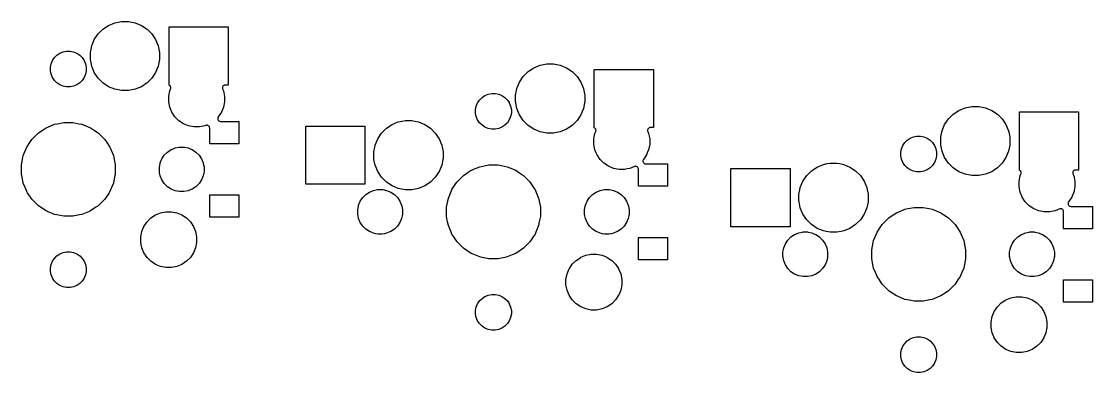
# Model space of a CAD drawing. Extents: x 70 to 347, y -163 to -55.
# Drawn here: x 273.3 to 321.29, y -110.79 to -95.05 of the extents above; entities that cross this region are included whole.
import ezdxf

# ---------------------------------------------------------------- set-up
doc = ezdxf.new("R2010")
doc.units = 0
doc.layers.add('BLACK', color=7, linetype='CONTINUOUS')

msp = doc.modelspace()

# ---------------------------------------------------------------- linework, layer by layer
at = {"layer": 'BLACK', "linetype": 'CONTINUOUS'}
for p, q in [((276.732, -95.6075), (276.948, -95.3915)), ((276.948, -95.3915), (277.202, -95.2217)), ((277.202, -95.2217), (277.484, -95.1048)), ((277.484, -95.1048), (277.634, -95.075)), ((277.634, -95.075), (277.784, -95.0452)), ((277.784, -95.0452), (278.089, -95.0452)), ((278.089, -95.0452), (278.239, -95.075)), ((278.239, -95.075), (278.389, -95.1048)), ((278.389, -95.1048), (278.671, -95.2217)), ((278.671, -95.2217), (278.925, -95.3915)), ((278.925, -95.3915), (279.141, -95.6075)), ((279.913, -97.9063), (279.913, -95.2952)), ((279.913, -95.2952), (282.565, -95.2952)), ((282.565, -95.2952), (282.565, -97.8972)), ((276.445, -96.1438), (276.562, -95.8615)), ((276.562, -95.8615), (276.732, -95.6075)), ((279.141, -95.6075), (279.311, -95.8615)), ((279.311, -95.8615), (279.428, -96.1438)), ((274.886, -96.554), (275.017, -96.4664)), ((275.017, -96.4664), (275.163, -96.406)), ((275.017, -96.4664), (275.017, -96.4664)), ((275.163, -96.406), (275.318, -96.3752)), ((275.318, -96.3752), (275.475, -96.3752)), ((275.475, -96.3752), (275.63, -96.406)), ((275.63, -96.406), (275.776, -96.4664)), ((275.776, -96.4664), (275.776, -96.4664)), ((275.776, -96.4664), (275.907, -96.554)), ((276.386, -96.4434), (276.445, -96.1438)), ((276.386, -96.749), (276.386, -96.4434)), ((276.386, -96.4434), (276.386, -96.4434)), ((276.445, -96.1438), (276.445, -96.1438)), ((279.428, -96.1438), (279.428, -96.1438)), ((279.428, -96.1438), (279.488, -96.4434)), ((279.488, -96.4434), (279.488, -96.749)), ((274.596, -97.0973), (274.626, -96.9426)), ((274.626, -96.9426), (274.687, -96.7968)), ((274.687, -96.7968), (274.774, -96.6656)), ((274.687, -96.7968), (274.687, -96.7968)), ((274.774, -96.6656), (274.886, -96.554)), ((275.907, -96.554), (276.019, -96.6656)), ((276.019, -96.6656), (276.106, -96.7968)), ((276.106, -96.7968), (276.106, -96.7968)), ((276.106, -96.7968), (276.167, -96.9426)), ((276.167, -96.9426), (276.198, -97.0973)), ((276.445, -97.0486), (276.386, -96.749)), ((279.488, -96.749), (279.428, -97.0486)), ((274.596, -97.2551), (274.596, -97.0973)), ((274.626, -97.4098), (274.596, -97.2551)), ((274.687, -97.5556), (274.626, -97.4098)), ((276.167, -97.4098), (276.106, -97.5556)), ((276.198, -97.2551), (276.167, -97.4098)), ((276.198, -97.0973), (276.198, -97.2551)), ((276.562, -97.3309), (276.445, -97.0486)), ((276.732, -97.5849), (276.562, -97.3309)), ((279.311, -97.3309), (279.141, -97.5849)), ((279.428, -97.0486), (279.311, -97.3309)), ((295.782, -97.5125), (295.998, -97.2965)), ((295.998, -97.2965), (296.252, -97.1267)), ((296.252, -97.1267), (296.534, -97.0098)), ((296.534, -97.0098), (296.684, -96.98)), ((296.684, -96.98), (296.834, -96.9502)), ((296.834, -96.9502), (297.139, -96.9502)), ((297.139, -96.9502), (297.289, -96.98)), ((297.289, -96.98), (297.439, -97.0098)), ((297.439, -97.0098), (297.721, -97.1267)), ((297.721, -97.1267), (297.975, -97.2965)), ((297.975, -97.2965), (298.191, -97.5125)), ((298.963, -99.8113), (298.963, -97.2002)), ((298.963, -97.2002), (301.615, -97.2002)), ((301.615, -97.2002), (301.615, -99.8022)), ((274.774, -97.6868), (274.687, -97.5556)), ((274.687, -97.5556), (274.687, -97.5556)), ((274.886, -97.7984), (274.774, -97.6868)), ((275.017, -97.886), (274.886, -97.7984)), ((275.163, -97.9464), (275.017, -97.886)), ((275.017, -97.886), (275.017, -97.886)), ((275.017, -97.886), (275.017, -97.886)), ((275.776, -97.886), (275.63, -97.9464)), ((275.907, -97.7984), (275.776, -97.886)), ((275.776, -97.886), (275.776, -97.886)), ((275.776, -97.886), (275.776, -97.886)), ((276.019, -97.6868), (275.907, -97.7984)), ((276.106, -97.5556), (276.019, -97.6868)), ((276.106, -97.5556), (276.106, -97.5556)), ((276.948, -97.8009), (276.732, -97.5849)), ((277.202, -97.9707), (276.948, -97.8009)), ((278.925, -97.8009), (278.671, -97.9707)), ((279.141, -97.5849), (278.925, -97.8009)), ((279.914, -97.9067), (279.913, -97.9063)), ((279.935, -97.9183), (279.914, -97.9067)), ((282.379, -97.9067), (282.358, -97.9183)), ((282.403, -97.8996), (282.379, -97.9067)), ((282.427, -97.8972), (282.403, -97.8996)), ((282.565, -97.8972), (282.427, -97.8972)), ((295.495, -98.0488), (295.612, -97.7665)), ((295.612, -97.7665), (295.782, -97.5125)), ((298.191, -97.5125), (298.361, -97.7665)), ((298.361, -97.7665), (298.478, -98.0488)), ((275.318, -97.9772), (275.163, -97.9464)), ((275.475, -97.9772), (275.318, -97.9772)), ((275.63, -97.9464), (275.475, -97.9772)), ((277.484, -98.0876), (277.202, -97.9707)), ((277.634, -98.1174), (277.484, -98.0876)), ((277.784, -98.1472), (277.634, -98.1174)), ((278.089, -98.1472), (277.784, -98.1472)), ((278.239, -98.1174), (278.089, -98.1472)), ((278.389, -98.0876), (278.239, -98.1174)), ((278.671, -97.9707), (278.389, -98.0876)), ((279.896, -98.403), (279.944, -98.1613)), ((279.954, -97.9338), (279.935, -97.9183)), ((279.944, -98.1613), (279.981, -98.07)), ((279.97, -97.9528), (279.954, -97.9338)), ((279.981, -97.9744), (279.97, -97.9528)), ((279.989, -97.9978), (279.981, -97.9744)), ((279.981, -98.07), (279.989, -98.0466)), ((279.991, -98.0222), (279.989, -97.9978)), ((279.989, -98.0466), (279.991, -98.0222)), ((282.305, -97.9978), (282.302, -98.0222)), ((282.302, -98.0222), (282.305, -98.0466)), ((282.312, -97.9744), (282.305, -97.9978)), ((282.305, -98.0466), (282.312, -98.07)), ((282.323, -97.9528), (282.312, -97.9744)), ((282.312, -98.07), (282.35, -98.1613)), ((282.339, -97.9338), (282.323, -97.9528)), ((282.358, -97.9183), (282.339, -97.9338)), ((282.35, -98.1613), (282.398, -98.403)), ((293.936, -98.459), (294.067, -98.3714)), ((294.067, -98.3714), (294.213, -98.311)), ((294.067, -98.3714), (294.067, -98.3714)), ((294.213, -98.311), (294.368, -98.2802)), ((294.368, -98.2802), (294.525, -98.2802)), ((294.525, -98.2802), (294.68, -98.311)), ((294.68, -98.311), (294.826, -98.3714)), ((294.826, -98.3714), (294.826, -98.3714)), ((294.826, -98.3714), (294.957, -98.459)), ((295.436, -98.3484), (295.476, -98.1475)), ((295.436, -98.654), (295.436, -98.3484)), ((295.476, -98.1475), (295.495, -98.0488)), ((298.478, -98.0488), (298.498, -98.1475)), ((298.498, -98.1475), (298.538, -98.3484)), ((298.538, -98.3484), (298.538, -98.654)), ((279.896, -98.6494), (279.896, -98.403)), ((279.944, -98.8911), (279.896, -98.6494)), ((282.398, -98.6494), (282.35, -98.8911)), ((282.398, -98.403), (282.398, -98.6494)), ((293.646, -99.0023), (293.676, -98.8476)), ((293.676, -98.8476), (293.737, -98.7018)), ((293.737, -98.7018), (293.749, -98.6838)), ((293.749, -98.6838), (293.824, -98.5706)), ((293.824, -98.5706), (293.936, -98.459)), ((294.957, -98.459), (295.069, -98.5706)), ((295.069, -98.5706), (295.144, -98.6838)), ((295.144, -98.6838), (295.156, -98.7018)), ((295.156, -98.7018), (295.217, -98.8476)), ((295.217, -98.8476), (295.248, -99.0023)), ((295.445, -98.7018), (295.436, -98.654)), ((295.495, -98.9536), (295.445, -98.7018)), ((298.528, -98.7018), (298.478, -98.9536)), ((298.538, -98.654), (298.528, -98.7018)), ((315.734, -98.885), (315.884, -98.8552)), ((315.884, -98.8552), (316.189, -98.8552)), ((316.189, -98.8552), (316.339, -98.885)), ((280.002, -99.0317), (279.944, -98.8911)), ((280.038, -99.1188), (280.002, -99.0317)), ((280.175, -99.3237), (280.038, -99.1188)), ((280.349, -99.4979), (280.175, -99.3237)), ((282.114, -99.3308), (282.102, -99.3524)), ((282.118, -99.3237), (282.114, -99.3308)), ((282.255, -99.1188), (282.118, -99.3237)), ((282.291, -99.0317), (282.255, -99.1188)), ((282.35, -98.8911), (282.291, -99.0317)), ((293.646, -99.1601), (293.646, -99.0023)), ((293.676, -99.3148), (293.646, -99.1601)), ((293.736, -99.4595), (293.676, -99.3148)), ((295.217, -99.3148), (295.157, -99.4595)), ((295.248, -99.1601), (295.217, -99.3148)), ((295.248, -99.0023), (295.248, -99.1601)), ((295.612, -99.2359), (295.495, -98.9536)), ((295.782, -99.4899), (295.612, -99.2359)), ((298.361, -99.2359), (298.191, -99.4899)), ((298.478, -98.9536), (298.361, -99.2359)), ((314.832, -99.4175), (315.048, -99.2015)), ((315.048, -99.2015), (315.302, -99.0317)), ((315.302, -99.0317), (315.584, -98.9148)), ((315.584, -98.9148), (315.734, -98.885)), ((316.339, -98.885), (316.489, -98.9148)), ((316.489, -98.9148), (316.771, -99.0317)), ((316.771, -99.0317), (317.025, -99.2015)), ((317.025, -99.2015), (317.241, -99.4175)), ((318.013, -101.716), (318.013, -99.1052)), ((318.013, -99.1052), (320.665, -99.1052)), ((320.665, -99.1052), (320.665, -101.707)), ((274.269, -99.9028), (274.401, -99.8143)), ((274.401, -99.8143), (274.607, -99.7291)), ((274.401, -99.8143), (274.401, -99.8143)), ((274.607, -99.7291), (274.784, -99.6559)), ((274.784, -99.6559), (274.919, -99.629)), ((274.919, -99.629), (275.19, -99.5752)), ((275.19, -99.5752), (275.604, -99.5752)), ((275.604, -99.5752), (275.874, -99.629)), ((275.874, -99.629), (276.009, -99.6559)), ((276.009, -99.6559), (276.186, -99.7291)), ((276.186, -99.7291), (276.392, -99.8143)), ((276.392, -99.8143), (276.392, -99.8143)), ((276.392, -99.8143), (276.524, -99.9028)), ((280.554, -99.6348), (280.349, -99.4979)), ((280.782, -99.7291), (280.554, -99.6348)), ((280.554, -99.6348), (280.554, -99.6348)), ((280.554, -99.6348), (280.554, -99.6348)), ((281.023, -99.7772), (280.782, -99.7291)), ((281.27, -99.7772), (281.023, -99.7772)), ((281.511, -99.7291), (281.27, -99.7772)), ((281.558, -99.71), (281.511, -99.7291)), ((281.581, -99.7029), (281.558, -99.71)), ((281.606, -99.7005), (281.581, -99.7029)), ((281.63, -99.7029), (281.606, -99.7005)), ((281.653, -99.71), (281.63, -99.7029)), ((281.675, -99.7215), (281.653, -99.71)), ((281.694, -99.7371), (281.675, -99.7215)), ((281.71, -99.756), (281.694, -99.7371)), ((281.721, -99.7776), (281.71, -99.756)), ((281.728, -99.8011), (281.721, -99.7776)), ((281.731, -99.8255), (281.728, -99.8011)), ((281.731, -100.527), (281.731, -99.8255)), ((282.095, -99.3758), (282.093, -99.4002)), ((282.093, -99.4002), (282.095, -99.4246)), ((282.102, -99.3524), (282.095, -99.3758)), ((282.095, -99.4246), (282.102, -99.448)), ((282.102, -99.448), (282.114, -99.4696)), ((282.114, -99.4696), (282.129, -99.4886)), ((282.129, -99.4886), (282.148, -99.5041)), ((282.148, -99.5041), (282.17, -99.5157)), ((282.17, -99.5157), (282.193, -99.5228)), ((282.193, -99.5228), (282.218, -99.5252)), ((282.218, -99.5252), (283.033, -99.5252)), ((283.033, -99.5252), (283.033, -100.527)), ((286.036, -102.342), (286.036, -99.7402)), ((286.036, -99.7402), (288.688, -99.7402)), ((288.688, -99.7402), (288.688, -102.342)), ((289.648, -99.8365), (289.902, -99.6667)), ((289.902, -99.6667), (290.184, -99.5498)), ((290.184, -99.5498), (290.356, -99.5157)), ((290.356, -99.5157), (290.484, -99.4902)), ((290.484, -99.4902), (290.789, -99.4902)), ((290.789, -99.4902), (290.917, -99.5157)), ((290.917, -99.5157), (291.089, -99.5498)), ((291.089, -99.5498), (291.371, -99.6667)), ((291.371, -99.6667), (291.625, -99.8365)), ((293.737, -99.4606), (293.736, -99.4595)), ((293.824, -99.5918), (293.737, -99.4606)), ((293.936, -99.7034), (293.824, -99.5918)), ((294.067, -99.791), (293.936, -99.7034)), ((294.213, -99.8514), (294.067, -99.791)), ((294.067, -99.791), (294.067, -99.791)), ((294.067, -99.791), (294.067, -99.791)), ((294.826, -99.791), (294.68, -99.8514)), ((294.957, -99.7034), (294.826, -99.791)), ((294.826, -99.791), (294.826, -99.791)), ((294.826, -99.791), (294.826, -99.791)), ((295.069, -99.5918), (294.957, -99.7034)), ((295.156, -99.4606), (295.069, -99.5918)), ((295.157, -99.4595), (295.156, -99.4606)), ((295.998, -99.7059), (295.782, -99.4899)), ((296.252, -99.8757), (295.998, -99.7059)), ((297.975, -99.7059), (297.721, -99.8757)), ((298.191, -99.4899), (297.975, -99.7059)), ((298.964, -99.8117), (298.963, -99.8113)), ((298.985, -99.8233), (298.964, -99.8117)), ((299.004, -99.8388), (298.985, -99.8233)), ((301.408, -99.8233), (301.389, -99.8388)), ((301.429, -99.8117), (301.408, -99.8233)), ((301.453, -99.8046), (301.429, -99.8117)), ((301.477, -99.8022), (301.453, -99.8046)), ((301.615, -99.8022), (301.477, -99.8022)), ((314.545, -99.9538), (314.662, -99.6715)), ((314.662, -99.6715), (314.832, -99.4175)), ((317.241, -99.4175), (317.411, -99.6715)), ((317.411, -99.6715), (317.528, -99.9538)), ((273.765, -100.337), (274.057, -100.044)), ((274.057, -100.044), (274.269, -99.9028)), ((276.524, -99.9028), (276.736, -100.044)), ((276.736, -100.044), (277.029, -100.337)), ((289.145, -100.589), (289.262, -100.307)), ((289.262, -100.307), (289.432, -100.052)), ((289.432, -100.052), (289.648, -99.8365)), ((291.625, -99.8365), (291.841, -100.052)), ((291.841, -100.052), (292.011, -100.307)), ((292.011, -100.307), (292.128, -100.589)), ((294.368, -99.8822), (294.213, -99.8514)), ((294.525, -99.8822), (294.368, -99.8822)), ((294.68, -99.8514), (294.525, -99.8822)), ((296.534, -99.9926), (296.252, -99.8757)), ((296.684, -100.022), (296.534, -99.9926)), ((296.834, -100.052), (296.684, -100.022)), ((297.139, -100.052), (296.834, -100.052)), ((297.289, -100.022), (297.139, -100.052)), ((297.439, -99.9926), (297.289, -100.022)), ((297.721, -99.8757), (297.439, -99.9926)), ((298.946, -100.308), (298.994, -100.066)), ((298.946, -100.554), (298.946, -100.308)), ((298.994, -100.066), (299.031, -99.975)), ((299.02, -99.8578), (299.004, -99.8388)), ((299.031, -99.8794), (299.02, -99.8578)), ((299.039, -99.9028), (299.031, -99.8794)), ((299.031, -99.975), (299.039, -99.9516)), ((299.041, -99.9272), (299.039, -99.9028)), ((299.039, -99.9516), (299.041, -99.9272)), ((301.355, -99.9028), (301.352, -99.9272)), ((301.352, -99.9272), (301.355, -99.9516)), ((301.362, -99.8794), (301.355, -99.9028)), ((301.355, -99.9516), (301.362, -99.975)), ((301.373, -99.8578), (301.362, -99.8794)), ((301.362, -99.975), (301.4, -100.066)), ((301.389, -99.8388), (301.373, -99.8578)), ((301.4, -100.066), (301.448, -100.308)), ((301.448, -100.308), (301.448, -100.554)), ((312.986, -100.364), (313.117, -100.276)), ((313.117, -100.276), (313.263, -100.216)), ((313.117, -100.276), (313.117, -100.276)), ((313.263, -100.216), (313.418, -100.185)), ((313.418, -100.185), (313.575, -100.185)), ((313.575, -100.185), (313.73, -100.216)), ((313.73, -100.216), (313.876, -100.276)), ((313.876, -100.276), (313.876, -100.276)), ((313.876, -100.276), (314.007, -100.364)), ((314.486, -100.253), (314.526, -100.052)), ((314.486, -100.559), (314.486, -100.253)), ((314.526, -100.052), (314.545, -99.9538)), ((317.528, -99.9538), (317.548, -100.052)), ((317.548, -100.052), (317.588, -100.253)), ((317.588, -100.253), (317.588, -100.559)), ((273.376, -101.063), (273.521, -100.714)), ((273.521, -100.714), (273.535, -100.681)), ((273.535, -100.681), (273.673, -100.474)), ((273.535, -100.681), (273.535, -100.681)), ((273.673, -100.474), (273.765, -100.337)), ((277.029, -100.337), (277.12, -100.474)), ((277.12, -100.474), (277.258, -100.681)), ((277.258, -100.681), (277.258, -100.681)), ((277.258, -100.681), (277.272, -100.714)), ((277.272, -100.714), (277.417, -101.063)), ((279.838, -100.899), (280.002, -100.789)), ((280.002, -100.789), (280.091, -100.753)), ((280.002, -100.789), (280.002, -100.789)), ((280.091, -100.753), (280.185, -100.714)), ((280.185, -100.714), (280.349, -100.681)), ((280.349, -100.681), (280.378, -100.675)), ((280.378, -100.675), (280.575, -100.675)), ((280.575, -100.675), (280.604, -100.681)), ((280.604, -100.681), (280.769, -100.714)), ((280.769, -100.714), (280.862, -100.753)), ((280.862, -100.753), (280.951, -100.789)), ((280.951, -100.789), (280.951, -100.789)), ((280.951, -100.789), (281.115, -100.899)), ((283.033, -100.527), (281.731, -100.527)), ((289.086, -100.888), (289.126, -100.687)), ((289.126, -100.687), (289.145, -100.589)), ((292.128, -100.589), (292.148, -100.687)), ((292.148, -100.687), (292.188, -100.888)), ((298.994, -100.796), (298.946, -100.554)), ((301.448, -100.554), (301.4, -100.796)), ((312.696, -100.907), (312.726, -100.753)), ((312.726, -100.753), (312.787, -100.607)), ((312.787, -100.607), (312.874, -100.476)), ((312.787, -100.607), (312.787, -100.607)), ((312.874, -100.476), (312.986, -100.364)), ((314.007, -100.364), (314.119, -100.476)), ((314.119, -100.476), (314.206, -100.607)), ((314.206, -100.607), (314.206, -100.607)), ((314.206, -100.607), (314.267, -100.753)), ((314.267, -100.753), (314.298, -100.907)), ((314.491, -100.587), (314.486, -100.559)), ((314.545, -100.859), (314.491, -100.587)), ((317.582, -100.587), (317.528, -100.859)), ((317.588, -100.559), (317.582, -100.587)), ((273.296, -101.469), (273.361, -101.141)), ((273.361, -101.141), (273.376, -101.063)), ((277.417, -101.063), (277.432, -101.141)), ((277.432, -101.141), (277.498, -101.469)), ((279.514, -101.384), (279.59, -101.202)), ((279.59, -101.202), (279.699, -101.038)), ((279.699, -101.038), (279.838, -100.899)), ((281.115, -100.899), (281.254, -101.038)), ((281.254, -101.038), (281.364, -101.202)), ((281.364, -101.202), (281.439, -101.384)), ((289.086, -101.194), (289.086, -100.888)), ((289.092, -101.229), (289.086, -101.194)), ((289.145, -101.494), (289.092, -101.229)), ((292.181, -101.229), (292.128, -101.494)), ((292.188, -101.194), (292.181, -101.229)), ((292.188, -100.888), (292.188, -101.194)), ((299.054, -100.942), (298.994, -100.796)), ((299.088, -101.024), (299.054, -100.942)), ((299.225, -101.229), (299.088, -101.024)), ((299.399, -101.403), (299.225, -101.229)), ((301.152, -101.257), (301.145, -101.281)), ((301.164, -101.236), (301.152, -101.257)), ((301.168, -101.229), (301.164, -101.236)), ((301.305, -101.024), (301.168, -101.229)), ((301.339, -100.942), (301.305, -101.024)), ((301.4, -100.796), (301.339, -100.942)), ((312.696, -101.065), (312.696, -100.907)), ((312.726, -101.22), (312.696, -101.065)), ((312.787, -101.366), (312.726, -101.22)), ((314.267, -101.22), (314.206, -101.366)), ((314.298, -101.065), (314.267, -101.22)), ((314.298, -100.907), (314.298, -101.065)), ((314.662, -101.141), (314.545, -100.859)), ((314.832, -101.395), (314.662, -101.141)), ((317.411, -101.141), (317.241, -101.395)), ((317.528, -100.859), (317.411, -101.141)), ((273.296, -101.883), (273.296, -101.469)), ((277.498, -101.469), (277.498, -101.883)), ((279.476, -101.578), (279.507, -101.421)), ((279.476, -101.775), (279.476, -101.578)), ((279.507, -101.421), (279.514, -101.384)), ((281.439, -101.384), (281.446, -101.421)), ((281.446, -101.421), (281.478, -101.578)), ((281.478, -101.578), (281.478, -101.775)), ((289.262, -101.776), (289.145, -101.494)), ((292.128, -101.494), (292.011, -101.776)), ((293.319, -101.808), (293.451, -101.719)), ((293.451, -101.719), (293.475, -101.71)), ((293.475, -101.71), (293.598, -101.659)), ((293.598, -101.659), (293.834, -101.561)), ((293.834, -101.561), (293.969, -101.534)), ((293.969, -101.534), (294.24, -101.48)), ((294.24, -101.48), (294.654, -101.48)), ((294.654, -101.48), (294.924, -101.534)), ((294.924, -101.534), (295.059, -101.561)), ((295.059, -101.561), (295.296, -101.659)), ((295.296, -101.659), (295.418, -101.71)), ((295.418, -101.71), (295.442, -101.719)), ((295.442, -101.719), (295.574, -101.808)), ((299.604, -101.54), (299.399, -101.403)), ((299.832, -101.634), (299.604, -101.54)), ((299.604, -101.54), (299.604, -101.54)), ((299.604, -101.54), (299.604, -101.54)), ((300.073, -101.682), (299.832, -101.634)), ((300.32, -101.682), (300.073, -101.682)), ((300.441, -101.658), (300.32, -101.682)), ((300.561, -101.634), (300.441, -101.658)), ((300.767, -101.549), (300.561, -101.634)), ((300.79, -101.542), (300.767, -101.549)), ((300.814, -101.54), (300.79, -101.542)), ((300.839, -101.542), (300.814, -101.54)), ((300.862, -101.549), (300.839, -101.542)), ((300.884, -101.561), (300.862, -101.549)), ((300.903, -101.576), (300.884, -101.561)), ((300.918, -101.595), (300.903, -101.576)), ((300.93, -101.617), (300.918, -101.595)), ((300.937, -101.64), (300.93, -101.617)), ((300.939, -101.665), (300.937, -101.64)), ((300.939, -102.432), (300.939, -101.665)), ((301.145, -101.281), (301.143, -101.305)), ((301.143, -101.305), (301.145, -101.33)), ((301.145, -101.33), (301.152, -101.353)), ((301.152, -101.353), (301.164, -101.375)), ((301.164, -101.375), (301.179, -101.394)), ((301.179, -101.394), (301.198, -101.409)), ((301.198, -101.409), (301.22, -101.421)), ((301.22, -101.421), (301.243, -101.428)), ((301.243, -101.428), (301.268, -101.43)), ((301.268, -101.43), (302.241, -101.43)), ((302.241, -101.43), (302.241, -102.432)), ((305.086, -104.247), (305.086, -101.645)), ((305.086, -101.645), (307.738, -101.645)), ((307.738, -101.645), (307.738, -104.247)), ((308.482, -101.957), (308.698, -101.741)), ((308.698, -101.741), (308.952, -101.572)), ((308.952, -101.572), (309.234, -101.455)), ((309.234, -101.455), (309.406, -101.421)), ((309.406, -101.421), (309.534, -101.395)), ((309.534, -101.395), (309.839, -101.395)), ((309.839, -101.395), (309.967, -101.421)), ((309.967, -101.421), (310.139, -101.455)), ((310.139, -101.455), (310.421, -101.572)), ((310.421, -101.572), (310.675, -101.741)), ((310.675, -101.741), (310.891, -101.957)), ((312.874, -101.497), (312.787, -101.366)), ((312.787, -101.366), (312.787, -101.366)), ((312.986, -101.608), (312.874, -101.497)), ((313.117, -101.696), (312.986, -101.608)), ((313.263, -101.756), (313.117, -101.696)), ((313.117, -101.696), (313.117, -101.696)), ((313.117, -101.696), (313.117, -101.696)), ((313.876, -101.696), (313.73, -101.756)), ((314.007, -101.608), (313.876, -101.696)), ((313.876, -101.696), (313.876, -101.696)), ((313.876, -101.696), (313.876, -101.696)), ((314.119, -101.497), (314.007, -101.608)), ((314.206, -101.366), (314.119, -101.497)), ((314.206, -101.366), (314.206, -101.366)), ((315.048, -101.611), (314.832, -101.395)), ((315.302, -101.781), (315.048, -101.611)), ((317.025, -101.611), (316.771, -101.781)), ((317.241, -101.395), (317.025, -101.611)), ((318.014, -101.717), (318.013, -101.716)), ((318.035, -101.728), (318.014, -101.717)), ((318.054, -101.744), (318.035, -101.728)), ((318.07, -101.763), (318.054, -101.744)), ((320.439, -101.744), (320.423, -101.763)), ((320.458, -101.728), (320.439, -101.744)), ((320.479, -101.717), (320.458, -101.728)), ((320.503, -101.71), (320.479, -101.717)), ((320.527, -101.707), (320.503, -101.71)), ((320.665, -101.707), (320.527, -101.707)), ((273.338, -102.098), (273.296, -101.883)), ((273.376, -102.289), (273.338, -102.098)), ((277.455, -102.098), (277.417, -102.289)), ((277.498, -101.883), (277.455, -102.098)), ((279.487, -101.832), (279.476, -101.775)), ((279.514, -101.968), (279.487, -101.832)), ((279.59, -102.15), (279.514, -101.968)), ((279.699, -102.314), (279.59, -102.15)), ((281.364, -102.15), (281.254, -102.314)), ((281.439, -101.968), (281.364, -102.15)), ((281.466, -101.832), (281.439, -101.968)), ((281.478, -101.775), (281.466, -101.832)), ((289.432, -102.03), (289.262, -101.776)), ((289.648, -102.246), (289.432, -102.03)), ((291.841, -102.03), (291.625, -102.246)), ((292.011, -101.776), (291.841, -102.03)), ((292.815, -102.242), (293.107, -101.949)), ((293.107, -101.949), (293.319, -101.808)), ((295.574, -101.808), (295.786, -101.949)), ((295.786, -101.949), (296.079, -102.242)), ((308.195, -102.494), (308.312, -102.212)), ((308.312, -102.212), (308.482, -101.957)), ((310.891, -101.957), (311.061, -102.212)), ((311.061, -102.212), (311.178, -102.494)), ((313.418, -101.787), (313.263, -101.756)), ((313.575, -101.787), (313.418, -101.787)), ((313.73, -101.756), (313.575, -101.787)), ((315.584, -101.898), (315.302, -101.781)), ((315.734, -101.927), (315.584, -101.898)), ((315.884, -101.957), (315.734, -101.927)), ((316.189, -101.957), (315.884, -101.957)), ((316.339, -101.927), (316.189, -101.957)), ((316.489, -101.898), (316.339, -101.927)), ((316.771, -101.781), (316.489, -101.898)), ((317.996, -102.213), (318.044, -101.971)), ((317.996, -102.459), (317.996, -102.213)), ((318.044, -101.971), (318.081, -101.88)), ((318.081, -101.784), (318.07, -101.763)), ((318.089, -101.808), (318.081, -101.784)), ((318.081, -101.88), (318.089, -101.857)), ((318.091, -101.832), (318.089, -101.808)), ((318.089, -101.857), (318.091, -101.832)), ((320.405, -101.808), (320.402, -101.832)), ((320.402, -101.832), (320.405, -101.857)), ((320.412, -101.784), (320.405, -101.808)), ((320.405, -101.857), (320.412, -101.88)), ((320.423, -101.763), (320.412, -101.784)), ((320.412, -101.88), (320.45, -101.971)), ((320.45, -101.971), (320.498, -102.213)), ((320.498, -102.213), (320.498, -102.459)), ((273.461, -102.494), (273.376, -102.289)), ((273.502, -102.592), (273.461, -102.494)), ((273.535, -102.671), (273.502, -102.592)), ((273.57, -102.725), (273.535, -102.671)), ((277.258, -102.671), (277.223, -102.725)), ((277.291, -102.592), (277.258, -102.671)), ((277.332, -102.494), (277.291, -102.592)), ((277.417, -102.289), (277.332, -102.494)), ((279.838, -102.454), (279.699, -102.314)), ((280.002, -102.563), (279.838, -102.454)), ((280.053, -102.584), (280.002, -102.563)), ((280.002, -102.563), (280.002, -102.563)), ((280.002, -102.563), (280.002, -102.563)), ((280.185, -102.639), (280.053, -102.584)), ((280.281, -102.658), (280.185, -102.639)), ((280.378, -102.677), (280.281, -102.658)), ((280.575, -102.677), (280.378, -102.677)), ((280.769, -102.639), (280.575, -102.677)), ((280.9, -102.584), (280.769, -102.639)), ((280.951, -102.563), (280.9, -102.584)), ((281.115, -102.454), (280.951, -102.563)), ((280.951, -102.563), (280.951, -102.563)), ((280.951, -102.563), (280.951, -102.563)), ((281.254, -102.314), (281.115, -102.454)), ((288.688, -102.342), (286.036, -102.342)), ((288.728, -102.804), (288.892, -102.694)), ((288.892, -102.694), (289.075, -102.619)), ((289.075, -102.619), (289.248, -102.584)), ((289.248, -102.584), (289.268, -102.58)), ((289.268, -102.58), (289.465, -102.58)), ((289.465, -102.58), (289.486, -102.584)), ((289.486, -102.584), (289.659, -102.619)), ((289.902, -102.416), (289.648, -102.246)), ((289.659, -102.619), (289.841, -102.694)), ((289.841, -102.694), (290.005, -102.804)), ((290.184, -102.533), (289.902, -102.416)), ((290.334, -102.562), (290.184, -102.533)), ((290.484, -102.592), (290.334, -102.562)), ((290.789, -102.592), (290.484, -102.592)), ((290.939, -102.562), (290.789, -102.592)), ((291.089, -102.533), (290.939, -102.562)), ((291.371, -102.416), (291.089, -102.533)), ((291.625, -102.246), (291.371, -102.416)), ((292.426, -102.968), (292.547, -102.677)), ((292.547, -102.677), (292.585, -102.586)), ((292.585, -102.586), (292.586, -102.584)), ((292.586, -102.584), (292.766, -102.314)), ((292.766, -102.314), (292.815, -102.242)), ((296.079, -102.242), (296.127, -102.314)), ((296.127, -102.314), (296.307, -102.584)), ((296.307, -102.584), (296.308, -102.586)), ((296.308, -102.586), (296.346, -102.677)), ((296.346, -102.677), (296.467, -102.968)), ((298.888, -102.804), (299.052, -102.694)), ((299.052, -102.694), (299.235, -102.619)), ((299.235, -102.619), (299.408, -102.584)), ((299.408, -102.584), (299.428, -102.58)), ((299.428, -102.58), (299.625, -102.58)), ((299.625, -102.58), (299.646, -102.584)), ((299.646, -102.584), (299.819, -102.619)), ((299.819, -102.619), (300.001, -102.694)), ((300.001, -102.694), (300.165, -102.804)), ((302.241, -102.432), (300.939, -102.432)), ((308.136, -102.793), (308.176, -102.592)), ((308.176, -102.592), (308.195, -102.494)), ((311.178, -102.494), (311.198, -102.592)), ((311.198, -102.592), (311.238, -102.793)), ((318.044, -102.701), (317.996, -102.459)), ((318.118, -102.881), (318.044, -102.701)), ((320.45, -102.701), (320.375, -102.881)), ((320.498, -102.459), (320.45, -102.701)), ((273.765, -103.016), (273.57, -102.725)), ((274.057, -103.308), (273.765, -103.016)), ((277.029, -103.016), (276.736, -103.308)), ((277.223, -102.725), (277.029, -103.016)), ((281.731, -103.827), (281.731, -102.825)), ((281.731, -102.825), (283.033, -102.825)), ((283.033, -102.825), (283.033, -103.827)), ((288.404, -103.289), (288.48, -103.107)), ((288.48, -103.107), (288.589, -102.943)), ((288.589, -102.943), (288.728, -102.804)), ((290.005, -102.804), (290.144, -102.943)), ((290.144, -102.943), (290.254, -103.107)), ((290.254, -103.107), (290.329, -103.289)), ((292.346, -103.374), (292.426, -102.968)), ((292.426, -102.968), (292.426, -102.968)), ((296.467, -102.968), (296.467, -102.968)), ((296.467, -102.968), (296.548, -103.374)), ((298.564, -103.289), (298.64, -103.107)), ((298.64, -103.107), (298.749, -102.943)), ((298.749, -102.943), (298.888, -102.804)), ((300.165, -102.804), (300.304, -102.943)), ((300.304, -102.943), (300.414, -103.107)), ((300.414, -103.107), (300.489, -103.289)), ((308.136, -103.099), (308.136, -102.793)), ((308.142, -103.134), (308.136, -103.099)), ((308.195, -103.399), (308.142, -103.134)), ((311.231, -103.134), (311.178, -103.399)), ((311.238, -103.099), (311.231, -103.134)), ((311.238, -102.793), (311.238, -103.099)), ((318.138, -102.929), (318.118, -102.881)), ((318.275, -103.134), (318.138, -102.929)), ((318.449, -103.308), (318.275, -103.134)), ((320.195, -103.186), (320.193, -103.21)), ((320.202, -103.162), (320.195, -103.186)), ((320.214, -103.141), (320.202, -103.162)), ((320.218, -103.134), (320.214, -103.141)), ((320.355, -102.929), (320.218, -103.134)), ((320.218, -103.134), (320.218, -103.134)), ((320.375, -102.881), (320.355, -102.929)), ((274.156, -103.374), (274.057, -103.308)), ((274.401, -103.538), (274.156, -103.374)), ((274.498, -103.578), (274.401, -103.538)), ((274.401, -103.538), (274.401, -103.538)), ((274.401, -103.538), (274.401, -103.538)), ((274.784, -103.696), (274.498, -103.578)), ((276.295, -103.578), (276.009, -103.696)), ((276.392, -103.538), (276.295, -103.578)), ((276.637, -103.374), (276.392, -103.538)), ((276.392, -103.538), (276.392, -103.538)), ((276.392, -103.538), (276.392, -103.538)), ((276.736, -103.308), (276.637, -103.374)), ((279.304, -103.718), (279.532, -103.623)), ((279.532, -103.623), (279.773, -103.575)), ((279.773, -103.575), (280.02, -103.575)), ((280.02, -103.575), (280.261, -103.623)), ((280.261, -103.623), (280.489, -103.718)), ((288.366, -103.483), (288.397, -103.326)), ((288.366, -103.68), (288.366, -103.483)), ((288.397, -103.326), (288.404, -103.289)), ((290.329, -103.289), (290.336, -103.326)), ((290.336, -103.326), (290.368, -103.483)), ((290.368, -103.483), (290.368, -103.68)), ((292.346, -103.788), (292.346, -103.374)), ((296.548, -103.374), (296.548, -103.788)), ((298.526, -103.483), (298.557, -103.326)), ((298.526, -103.68), (298.526, -103.483)), ((298.557, -103.326), (298.564, -103.289)), ((300.489, -103.289), (300.496, -103.326)), ((300.496, -103.326), (300.528, -103.483)), ((300.528, -103.483), (300.528, -103.68)), ((308.312, -103.681), (308.195, -103.399)), ((311.178, -103.399), (311.061, -103.681)), ((312.362, -103.718), (312.501, -103.624)), ((312.501, -103.624), (312.71, -103.538)), ((312.501, -103.624), (312.501, -103.624)), ((312.71, -103.538), (312.884, -103.466)), ((312.884, -103.466), (313.021, -103.439)), ((313.021, -103.439), (313.29, -103.385)), ((313.29, -103.385), (313.704, -103.385)), ((313.704, -103.385), (313.972, -103.439)), ((313.972, -103.439), (314.109, -103.466)), ((314.109, -103.466), (314.284, -103.538)), ((314.284, -103.538), (314.492, -103.624)), ((314.492, -103.624), (314.492, -103.624)), ((314.492, -103.624), (314.631, -103.718)), ((318.654, -103.445), (318.449, -103.308)), ((318.882, -103.539), (318.654, -103.445)), ((318.654, -103.445), (318.654, -103.445)), ((318.654, -103.445), (318.654, -103.445)), ((319.123, -103.587), (318.882, -103.539)), ((319.37, -103.587), (319.123, -103.587)), ((319.611, -103.539), (319.37, -103.587)), ((319.817, -103.454), (319.611, -103.539)), ((319.84, -103.447), (319.817, -103.454)), ((319.864, -103.445), (319.84, -103.447)), ((319.889, -103.447), (319.864, -103.445)), ((319.912, -103.454), (319.889, -103.447)), ((319.934, -103.466), (319.912, -103.454)), ((319.953, -103.481), (319.934, -103.466)), ((319.968, -103.5), (319.953, -103.481)), ((319.98, -103.522), (319.968, -103.5)), ((319.987, -103.545), (319.98, -103.522)), ((319.989, -103.57), (319.987, -103.545)), ((319.989, -104.337), (319.989, -103.57)), ((320.193, -103.21), (320.195, -103.235)), ((320.195, -103.235), (320.202, -103.258)), ((320.202, -103.258), (320.214, -103.28)), ((320.214, -103.28), (320.229, -103.299)), ((320.229, -103.299), (320.248, -103.314)), ((320.248, -103.314), (320.27, -103.326)), ((320.27, -103.326), (320.293, -103.333)), ((320.293, -103.333), (320.318, -103.335)), ((320.318, -103.335), (321.291, -103.335)), ((321.291, -103.335), (321.291, -104.337)), ((274.89, -103.718), (274.784, -103.696)), ((275.19, -103.777), (274.89, -103.718)), ((275.604, -103.777), (275.19, -103.777)), ((275.903, -103.718), (275.604, -103.777)), ((276.009, -103.696), (275.903, -103.718)), ((278.788, -104.234), (278.925, -104.029)), ((278.925, -104.029), (279.099, -103.854)), ((279.099, -103.854), (279.304, -103.718)), ((279.304, -103.718), (279.304, -103.718)), ((280.489, -103.718), (280.489, -103.718)), ((280.489, -103.718), (280.694, -103.854)), ((280.694, -103.854), (280.868, -104.029)), ((280.868, -104.029), (281.005, -104.234)), ((283.033, -103.827), (281.731, -103.827)), ((288.382, -103.764), (288.366, -103.68)), ((288.404, -103.873), (288.382, -103.764)), ((288.48, -104.055), (288.404, -103.873)), ((288.589, -104.219), (288.48, -104.055)), ((290.254, -104.055), (290.144, -104.219)), ((290.329, -103.873), (290.254, -104.055)), ((290.351, -103.764), (290.329, -103.873)), ((290.368, -103.68), (290.351, -103.764)), ((292.393, -104.029), (292.346, -103.788)), ((292.426, -104.194), (292.393, -104.029)), ((296.5, -104.029), (296.467, -104.194)), ((296.548, -103.788), (296.5, -104.029)), ((298.542, -103.764), (298.526, -103.68)), ((298.564, -103.873), (298.542, -103.764)), ((298.64, -104.055), (298.564, -103.873)), ((298.749, -104.219), (298.64, -104.055)), ((300.414, -104.055), (300.304, -104.219)), ((300.489, -103.873), (300.414, -104.055)), ((300.511, -103.764), (300.489, -103.873)), ((300.528, -103.68), (300.511, -103.764)), ((308.482, -103.935), (308.312, -103.681)), ((308.698, -104.151), (308.482, -103.935)), ((310.891, -103.935), (310.675, -104.151)), ((311.061, -103.681), (310.891, -103.935)), ((311.807, -104.234), (311.865, -104.147)), ((311.865, -104.147), (312.157, -103.854)), ((312.157, -103.854), (312.362, -103.718)), ((314.631, -103.718), (314.836, -103.854)), ((314.836, -103.854), (315.129, -104.147)), ((315.129, -104.147), (315.187, -104.234)), ((278.646, -104.703), (278.694, -104.461)), ((278.694, -104.461), (278.788, -104.234)), ((278.788, -104.234), (278.788, -104.234)), ((281.005, -104.234), (281.005, -104.234)), ((281.005, -104.234), (281.1, -104.461)), ((281.1, -104.461), (281.148, -104.703)), ((288.728, -104.359), (288.589, -104.219)), ((288.892, -104.468), (288.728, -104.359)), ((288.933, -104.485), (288.892, -104.468)), ((288.892, -104.468), (288.892, -104.468)), ((288.892, -104.468), (288.892, -104.468)), ((289.075, -104.544), (288.933, -104.485)), ((289.169, -104.563), (289.075, -104.544)), ((289.268, -104.582), (289.169, -104.563)), ((289.465, -104.582), (289.268, -104.582)), ((289.564, -104.563), (289.465, -104.582)), ((289.659, -104.544), (289.564, -104.563)), ((289.8, -104.485), (289.659, -104.544)), ((289.841, -104.468), (289.8, -104.485)), ((290.005, -104.359), (289.841, -104.468)), ((289.841, -104.468), (289.841, -104.468)), ((289.841, -104.468), (289.841, -104.468)), ((290.144, -104.219), (290.005, -104.359)), ((292.519, -104.417), (292.426, -104.194)), ((292.552, -104.497), (292.519, -104.417)), ((292.585, -104.576), (292.552, -104.497)), ((292.669, -104.703), (292.585, -104.576)), ((296.308, -104.576), (296.224, -104.703)), ((296.341, -104.497), (296.308, -104.576)), ((296.375, -104.417), (296.341, -104.497)), ((296.467, -104.194), (296.375, -104.417)), ((298.888, -104.359), (298.749, -104.219)), ((299.052, -104.468), (298.888, -104.359)), ((299.093, -104.485), (299.052, -104.468)), ((299.052, -104.468), (299.052, -104.468)), ((299.052, -104.468), (299.052, -104.468)), ((299.235, -104.544), (299.093, -104.485)), ((299.329, -104.563), (299.235, -104.544)), ((299.428, -104.582), (299.329, -104.563)), ((299.625, -104.582), (299.428, -104.582)), ((299.724, -104.563), (299.625, -104.582)), ((299.819, -104.544), (299.724, -104.563)), ((299.96, -104.485), (299.819, -104.544)), ((300.001, -104.468), (299.96, -104.485)), ((300.165, -104.359), (300.001, -104.468)), ((300.001, -104.468), (300.001, -104.468)), ((300.001, -104.468), (300.001, -104.468)), ((300.304, -104.219), (300.165, -104.359)), ((307.738, -104.247), (305.086, -104.247)), ((307.778, -104.709), (307.942, -104.599)), ((307.942, -104.599), (308.031, -104.563)), ((307.942, -104.599), (307.942, -104.599)), ((308.031, -104.563), (308.125, -104.524)), ((308.125, -104.524), (308.289, -104.491)), ((308.289, -104.491), (308.318, -104.485)), ((308.318, -104.485), (308.515, -104.485)), ((308.515, -104.485), (308.544, -104.491)), ((308.544, -104.491), (308.709, -104.524)), ((308.952, -104.321), (308.698, -104.151)), ((308.709, -104.524), (308.802, -104.563)), ((308.802, -104.563), (308.891, -104.599)), ((308.891, -104.599), (308.891, -104.599)), ((308.891, -104.599), (309.055, -104.709)), ((309.234, -104.438), (308.952, -104.321)), ((309.353, -104.461), (309.234, -104.438)), ((309.534, -104.497), (309.353, -104.461)), ((309.839, -104.497), (309.534, -104.497)), ((310.02, -104.461), (309.839, -104.497)), ((310.139, -104.438), (310.02, -104.461)), ((310.421, -104.321), (310.139, -104.438)), ((310.675, -104.151), (310.421, -104.321)), ((311.476, -104.873), (311.59, -104.599)), ((311.59, -104.599), (311.635, -104.491)), ((311.635, -104.491), (311.807, -104.234)), ((311.635, -104.491), (311.635, -104.491)), ((315.187, -104.234), (315.358, -104.491)), ((315.358, -104.491), (315.358, -104.491)), ((315.358, -104.491), (315.403, -104.599)), ((315.403, -104.599), (315.517, -104.873)), ((317.938, -104.709), (318.102, -104.599)), ((318.102, -104.599), (318.191, -104.563)), ((318.102, -104.599), (318.102, -104.599)), ((318.191, -104.563), (318.285, -104.524)), ((318.285, -104.524), (318.449, -104.491)), ((318.449, -104.491), (318.478, -104.485)), ((318.478, -104.485), (318.675, -104.485)), ((318.675, -104.485), (318.704, -104.491)), ((318.704, -104.491), (318.869, -104.524)), ((318.869, -104.524), (318.962, -104.563)), ((318.962, -104.563), (319.051, -104.599)), ((319.051, -104.599), (319.051, -104.599)), ((319.051, -104.599), (319.215, -104.709)), ((321.291, -104.337), (319.989, -104.337)), ((278.646, -104.949), (278.646, -104.703)), ((278.694, -105.191), (278.646, -104.949)), ((281.148, -104.949), (281.1, -105.191)), ((281.148, -104.703), (281.148, -104.949)), ((292.815, -104.921), (292.669, -104.703)), ((293.107, -105.213), (292.815, -104.921)), ((296.079, -104.921), (295.786, -105.213)), ((296.224, -104.703), (296.079, -104.921)), ((300.939, -105.732), (300.939, -104.73)), ((300.939, -104.73), (302.241, -104.73)), ((302.241, -104.73), (302.241, -105.732)), ((307.454, -105.194), (307.53, -105.012)), ((307.53, -105.012), (307.639, -104.848)), ((307.639, -104.848), (307.778, -104.709)), ((309.055, -104.709), (309.194, -104.848)), ((309.194, -104.848), (309.304, -105.012)), ((309.304, -105.012), (309.379, -105.194)), ((311.396, -105.279), (311.461, -104.949)), ((311.461, -104.949), (311.476, -104.873)), ((315.517, -104.873), (315.532, -104.949)), ((315.532, -104.949), (315.598, -105.279)), ((317.614, -105.194), (317.69, -105.012)), ((317.69, -105.012), (317.799, -104.848)), ((317.799, -104.848), (317.938, -104.709)), ((319.215, -104.709), (319.354, -104.848)), ((319.354, -104.848), (319.464, -105.012)), ((319.464, -105.012), (319.539, -105.194)), ((274.774, -105.666), (274.886, -105.554)), ((274.886, -105.554), (275.017, -105.466)), ((275.017, -105.466), (275.163, -105.406)), ((275.017, -105.466), (275.017, -105.466)), ((275.163, -105.406), (275.318, -105.375)), ((275.318, -105.375), (275.475, -105.375)), ((275.475, -105.375), (275.63, -105.406)), ((275.63, -105.406), (275.776, -105.466)), ((275.776, -105.466), (275.776, -105.466)), ((275.776, -105.466), (275.907, -105.554)), ((275.907, -105.554), (276.019, -105.666)), ((278.788, -105.418), (278.694, -105.191)), ((278.788, -105.419), (278.788, -105.418)), ((278.925, -105.624), (278.788, -105.419)), ((281.005, -105.419), (280.868, -105.624)), ((281.1, -105.191), (281.005, -105.418)), ((281.005, -105.418), (281.005, -105.419)), ((293.247, -105.307), (293.107, -105.213)), ((293.451, -105.443), (293.247, -105.307)), ((293.541, -105.48), (293.451, -105.443)), ((293.451, -105.443), (293.451, -105.443)), ((293.451, -105.443), (293.451, -105.443)), ((293.834, -105.601), (293.541, -105.48)), ((295.352, -105.48), (295.059, -105.601)), ((295.442, -105.443), (295.352, -105.48)), ((295.646, -105.307), (295.442, -105.443)), ((295.442, -105.443), (295.442, -105.443)), ((295.442, -105.443), (295.442, -105.443)), ((295.786, -105.213), (295.646, -105.307)), ((298.366, -105.618), (298.582, -105.528)), ((298.582, -105.528), (298.823, -105.48)), ((298.823, -105.48), (299.07, -105.48)), ((299.07, -105.48), (299.311, -105.528)), ((299.311, -105.528), (299.528, -105.618)), ((307.416, -105.388), (307.44, -105.265)), ((307.416, -105.585), (307.416, -105.388)), ((307.423, -105.623), (307.416, -105.585)), ((307.44, -105.265), (307.454, -105.194)), ((309.379, -105.194), (309.393, -105.265)), ((309.393, -105.265), (309.418, -105.388)), ((309.418, -105.585), (309.41, -105.623)), ((309.418, -105.388), (309.418, -105.585)), ((311.396, -105.693), (311.396, -105.279)), ((315.598, -105.279), (315.598, -105.693)), ((317.576, -105.388), (317.6, -105.265)), ((317.576, -105.585), (317.576, -105.388)), ((317.583, -105.623), (317.576, -105.585)), ((317.6, -105.265), (317.614, -105.194)), ((319.539, -105.194), (319.553, -105.265)), ((319.553, -105.265), (319.578, -105.388)), ((319.578, -105.585), (319.57, -105.623)), ((319.578, -105.388), (319.578, -105.585)), ((274.596, -106.097), (274.626, -105.943)), ((274.626, -105.943), (274.687, -105.797)), ((274.687, -105.797), (274.774, -105.666)), ((274.687, -105.797), (274.687, -105.797)), ((276.019, -105.666), (276.106, -105.797)), ((276.106, -105.797), (276.106, -105.797)), ((276.106, -105.797), (276.167, -105.943)), ((276.167, -105.943), (276.198, -106.097)), ((279.099, -105.798), (278.925, -105.624)), ((279.304, -105.935), (279.099, -105.798)), ((279.532, -106.029), (279.304, -105.935)), ((279.304, -105.935), (279.304, -105.935)), ((279.304, -105.935), (279.304, -105.935)), ((279.773, -106.077), (279.532, -106.029)), ((280.261, -106.029), (280.02, -106.077)), ((280.489, -105.935), (280.261, -106.029)), ((280.694, -105.798), (280.489, -105.935)), ((280.489, -105.935), (280.489, -105.935)), ((280.489, -105.935), (280.489, -105.935)), ((280.868, -105.624), (280.694, -105.798)), ((293.94, -105.623), (293.834, -105.601)), ((294.24, -105.682), (293.94, -105.623)), ((294.654, -105.682), (294.24, -105.682)), ((294.953, -105.623), (294.654, -105.682)), ((295.059, -105.601), (294.953, -105.623)), ((297.848, -106.124), (297.975, -105.934)), ((297.975, -105.934), (298.149, -105.759)), ((298.149, -105.759), (298.354, -105.623)), ((298.354, -105.623), (298.366, -105.618)), ((299.528, -105.618), (299.539, -105.623)), ((299.539, -105.623), (299.744, -105.759)), ((299.744, -105.759), (299.918, -105.934)), ((299.918, -105.934), (300.046, -106.124)), ((302.241, -105.732), (300.939, -105.732)), ((307.454, -105.778), (307.423, -105.623)), ((307.53, -105.96), (307.454, -105.778)), ((307.639, -106.124), (307.53, -105.96)), ((309.304, -105.96), (309.194, -106.124)), ((309.379, -105.778), (309.304, -105.96)), ((309.41, -105.623), (309.379, -105.778)), ((311.444, -105.935), (311.396, -105.693)), ((311.476, -106.099), (311.444, -105.935)), ((315.55, -105.935), (315.517, -106.099)), ((315.598, -105.693), (315.55, -105.935)), ((317.614, -105.778), (317.583, -105.623)), ((317.69, -105.96), (317.614, -105.778)), ((317.799, -106.124), (317.69, -105.96)), ((319.464, -105.96), (319.354, -106.124)), ((319.539, -105.778), (319.464, -105.96)), ((319.57, -105.623), (319.539, -105.778)), ((274.596, -106.255), (274.596, -106.097)), ((274.626, -106.41), (274.596, -106.255)), ((274.668, -106.511), (274.626, -106.41)), ((274.687, -106.556), (274.668, -106.511)), ((276.125, -106.511), (276.106, -106.556)), ((276.167, -106.41), (276.125, -106.511)), ((276.198, -106.255), (276.167, -106.41)), ((276.198, -106.097), (276.198, -106.255)), ((280.02, -106.077), (279.773, -106.077)), ((297.696, -106.608), (297.744, -106.366)), ((297.744, -106.366), (297.838, -106.139)), ((297.838, -106.139), (297.848, -106.124)), ((300.046, -106.124), (300.055, -106.139)), ((300.055, -106.139), (300.15, -106.366)), ((300.15, -106.366), (300.198, -106.608)), ((307.778, -106.264), (307.639, -106.124)), ((307.942, -106.373), (307.778, -106.264)), ((308.125, -106.449), (307.942, -106.373)), ((308.318, -106.487), (308.125, -106.449)), ((308.515, -106.487), (308.318, -106.487)), ((308.709, -106.449), (308.515, -106.487)), ((308.891, -106.373), (308.709, -106.449)), ((309.055, -106.264), (308.891, -106.373)), ((309.194, -106.124), (309.055, -106.264)), ((311.561, -106.304), (311.476, -106.099)), ((311.605, -106.41), (311.561, -106.304)), ((311.635, -106.481), (311.605, -106.41)), ((311.737, -106.635), (311.635, -106.481)), ((315.358, -106.481), (315.256, -106.635)), ((315.388, -106.41), (315.358, -106.481)), ((315.432, -106.304), (315.388, -106.41)), ((315.517, -106.099), (315.432, -106.304)), ((317.938, -106.264), (317.799, -106.124)), ((318.102, -106.373), (317.938, -106.264)), ((318.285, -106.449), (318.102, -106.373)), ((318.478, -106.487), (318.285, -106.449)), ((318.675, -106.487), (318.478, -106.487)), ((318.869, -106.449), (318.675, -106.487)), ((319.051, -106.373), (318.869, -106.449)), ((319.215, -106.264), (319.051, -106.373)), ((319.354, -106.124), (319.215, -106.264)), ((274.774, -106.687), (274.687, -106.556)), ((274.886, -106.798), (274.774, -106.687)), ((275.017, -106.886), (274.886, -106.798)), ((275.163, -106.946), (275.017, -106.886)), ((275.017, -106.886), (275.017, -106.886)), ((275.017, -106.886), (275.017, -106.886)), ((275.318, -106.977), (275.163, -106.946)), ((275.475, -106.977), (275.318, -106.977)), ((275.63, -106.946), (275.475, -106.977)), ((275.776, -106.886), (275.63, -106.946)), ((275.907, -106.798), (275.776, -106.886)), ((275.776, -106.886), (275.776, -106.886)), ((275.776, -106.886), (275.776, -106.886)), ((276.019, -106.687), (275.907, -106.798)), ((276.106, -106.556), (276.019, -106.687)), ((297.696, -106.854), (297.696, -106.608)), ((297.744, -107.096), (297.696, -106.854)), ((300.198, -106.854), (300.15, -107.096)), ((300.198, -106.608), (300.198, -106.854)), ((311.865, -106.826), (311.737, -106.635)), ((312.157, -107.118), (311.865, -106.826)), ((315.129, -106.826), (314.836, -107.118)), ((315.256, -106.635), (315.129, -106.826)), ((319.989, -107.637), (319.989, -106.635)), ((319.989, -106.635), (321.291, -106.635)), ((321.291, -106.635), (321.291, -107.637)), ((293.824, -107.571), (293.936, -107.459)), ((293.936, -107.459), (294.067, -107.371)), ((294.067, -107.371), (294.106, -107.355)), ((294.106, -107.355), (294.213, -107.311)), ((294.213, -107.311), (294.368, -107.28)), ((294.368, -107.28), (294.525, -107.28)), ((294.525, -107.28), (294.68, -107.311)), ((294.68, -107.311), (294.787, -107.355)), ((294.787, -107.355), (294.826, -107.371)), ((294.826, -107.371), (294.957, -107.459)), ((294.957, -107.459), (295.069, -107.571)), ((297.833, -107.311), (297.744, -107.096)), ((297.838, -107.324), (297.833, -107.311)), ((297.975, -107.529), (297.838, -107.324)), ((300.055, -107.324), (299.918, -107.529)), ((300.061, -107.311), (300.055, -107.324)), ((300.15, -107.096), (300.061, -107.311)), ((312.264, -107.19), (312.157, -107.118)), ((312.501, -107.348), (312.264, -107.19)), ((312.578, -107.38), (312.501, -107.348)), ((312.501, -107.348), (312.501, -107.348)), ((312.501, -107.348), (312.501, -107.348)), ((312.884, -107.506), (312.578, -107.38)), ((312.995, -107.529), (312.884, -107.506)), ((314.109, -107.506), (313.998, -107.529)), ((314.415, -107.38), (314.109, -107.506)), ((314.492, -107.348), (314.415, -107.38)), ((314.729, -107.19), (314.492, -107.348)), ((314.492, -107.348), (314.492, -107.348)), ((314.492, -107.348), (314.492, -107.348)), ((314.836, -107.118), (314.729, -107.19)), ((317.404, -107.528), (317.632, -107.433)), ((317.632, -107.433), (317.873, -107.385)), ((317.873, -107.385), (318.12, -107.385)), ((318.12, -107.385), (318.361, -107.433)), ((318.361, -107.433), (318.589, -107.528)), ((293.646, -108.002), (293.676, -107.848)), ((293.676, -107.848), (293.737, -107.702)), ((293.737, -107.702), (293.762, -107.664)), ((293.762, -107.664), (293.824, -107.571)), ((295.069, -107.571), (295.132, -107.664)), ((295.132, -107.664), (295.156, -107.702)), ((295.156, -107.702), (295.217, -107.848)), ((295.217, -107.848), (295.248, -108.002)), ((298.149, -107.703), (297.975, -107.529)), ((298.354, -107.84), (298.149, -107.703)), ((298.582, -107.934), (298.354, -107.84)), ((298.354, -107.84), (298.354, -107.84)), ((298.354, -107.84), (298.354, -107.84)), ((298.823, -107.982), (298.582, -107.934)), ((299.07, -107.982), (298.823, -107.982)), ((299.311, -107.934), (299.07, -107.982)), ((299.539, -107.84), (299.311, -107.934)), ((299.744, -107.703), (299.539, -107.84)), ((299.539, -107.84), (299.539, -107.84)), ((299.539, -107.84), (299.539, -107.84)), ((299.918, -107.529), (299.744, -107.703)), ((313.29, -107.587), (312.995, -107.529)), ((313.704, -107.587), (313.29, -107.587)), ((313.998, -107.529), (313.704, -107.587)), ((316.888, -108.044), (317.025, -107.839)), ((317.025, -107.839), (317.199, -107.664)), ((317.199, -107.664), (317.404, -107.528)), ((317.404, -107.528), (317.404, -107.528)), ((318.589, -107.528), (318.589, -107.528)), ((318.589, -107.528), (318.794, -107.664)), ((318.794, -107.664), (318.968, -107.839)), ((318.968, -107.839), (319.105, -108.044)), ((321.291, -107.637), (319.989, -107.637)), ((293.646, -108.16), (293.646, -108.002)), ((293.676, -108.315), (293.646, -108.16)), ((293.737, -108.461), (293.676, -108.315)), ((293.824, -108.592), (293.737, -108.461)), ((293.737, -108.461), (293.737, -108.461)), ((295.156, -108.461), (295.069, -108.592)), ((295.217, -108.315), (295.156, -108.461)), ((295.156, -108.461), (295.156, -108.461)), ((295.248, -108.16), (295.217, -108.315)), ((295.248, -108.002), (295.248, -108.16)), ((316.746, -108.513), (316.794, -108.271)), ((316.794, -108.271), (316.888, -108.044)), ((316.888, -108.044), (316.888, -108.044)), ((319.105, -108.044), (319.105, -108.044)), ((319.105, -108.044), (319.2, -108.271)), ((319.2, -108.271), (319.248, -108.513)), ((293.936, -108.703), (293.824, -108.592)), ((294.067, -108.791), (293.936, -108.703)), ((294.213, -108.851), (294.067, -108.791)), ((294.067, -108.791), (294.067, -108.791)), ((294.067, -108.791), (294.067, -108.791)), ((294.368, -108.882), (294.213, -108.851)), ((294.525, -108.882), (294.368, -108.882)), ((294.68, -108.851), (294.525, -108.882)), ((294.826, -108.791), (294.68, -108.851)), ((294.957, -108.703), (294.826, -108.791)), ((294.826, -108.791), (294.826, -108.791)), ((294.826, -108.791), (294.826, -108.791)), ((295.069, -108.592), (294.957, -108.703)), ((316.746, -108.759), (316.746, -108.513)), ((316.794, -109.001), (316.746, -108.759)), ((319.248, -108.759), (319.2, -109.001)), ((319.248, -108.513), (319.248, -108.759)), ((312.874, -109.476), (312.986, -109.364)), ((312.986, -109.364), (313.117, -109.276)), ((313.117, -109.276), (313.263, -109.216)), ((313.117, -109.276), (313.117, -109.276)), ((313.263, -109.216), (313.418, -109.185)), ((313.418, -109.185), (313.575, -109.185)), ((313.575, -109.185), (313.73, -109.216)), ((313.73, -109.216), (313.876, -109.276)), ((313.876, -109.276), (313.876, -109.276)), ((313.876, -109.276), (314.007, -109.364)), ((314.007, -109.364), (314.119, -109.476)), ((316.883, -109.216), (316.794, -109.001)), ((316.888, -109.229), (316.883, -109.216)), ((317.025, -109.434), (316.888, -109.229)), ((319.105, -109.229), (318.968, -109.434)), ((319.111, -109.216), (319.105, -109.229)), ((319.2, -109.001), (319.111, -109.216)), ((312.696, -109.907), (312.726, -109.753)), ((312.696, -110.065), (312.696, -109.907)), ((312.726, -109.753), (312.787, -109.607)), ((312.787, -109.607), (312.874, -109.476)), ((312.787, -109.607), (312.787, -109.607)), ((314.119, -109.476), (314.206, -109.607)), ((314.206, -109.607), (314.206, -109.607)), ((314.206, -109.607), (314.267, -109.753)), ((314.267, -109.753), (314.298, -109.907)), ((314.298, -109.907), (314.298, -110.065)), ((317.199, -109.608), (317.025, -109.434)), ((317.404, -109.745), (317.199, -109.608)), ((317.632, -109.839), (317.404, -109.745)), ((317.404, -109.745), (317.404, -109.745)), ((317.404, -109.745), (317.404, -109.745)), ((317.873, -109.887), (317.632, -109.839)), ((318.12, -109.887), (317.873, -109.887)), ((318.361, -109.839), (318.12, -109.887)), ((318.589, -109.745), (318.361, -109.839)), ((318.794, -109.608), (318.589, -109.745)), ((318.589, -109.745), (318.589, -109.745)), ((318.589, -109.745), (318.589, -109.745)), ((318.968, -109.434), (318.794, -109.608)), ((312.726, -110.22), (312.696, -110.065)), ((312.78, -110.349), (312.726, -110.22)), ((312.787, -110.366), (312.78, -110.349)), ((312.874, -110.497), (312.787, -110.366)), ((314.206, -110.366), (314.119, -110.497)), ((314.213, -110.349), (314.206, -110.366)), ((314.267, -110.22), (314.213, -110.349)), ((314.298, -110.065), (314.267, -110.22)), ((312.986, -110.608), (312.874, -110.497)), ((313.117, -110.696), (312.986, -110.608)), ((313.263, -110.756), (313.117, -110.696)), ((313.117, -110.696), (313.117, -110.696)), ((313.117, -110.696), (313.117, -110.696)), ((313.418, -110.787), (313.263, -110.756)), ((313.575, -110.787), (313.418, -110.787)), ((313.73, -110.756), (313.575, -110.787)), ((313.876, -110.696), (313.73, -110.756)), ((314.007, -110.608), (313.876, -110.696)), ((313.876, -110.696), (313.876, -110.696)), ((313.876, -110.696), (313.876, -110.696)), ((314.119, -110.497), (314.007, -110.608))]:
    msp.add_line(p, q, dxfattribs=at)

doc.saveas('drawing.dxf')
